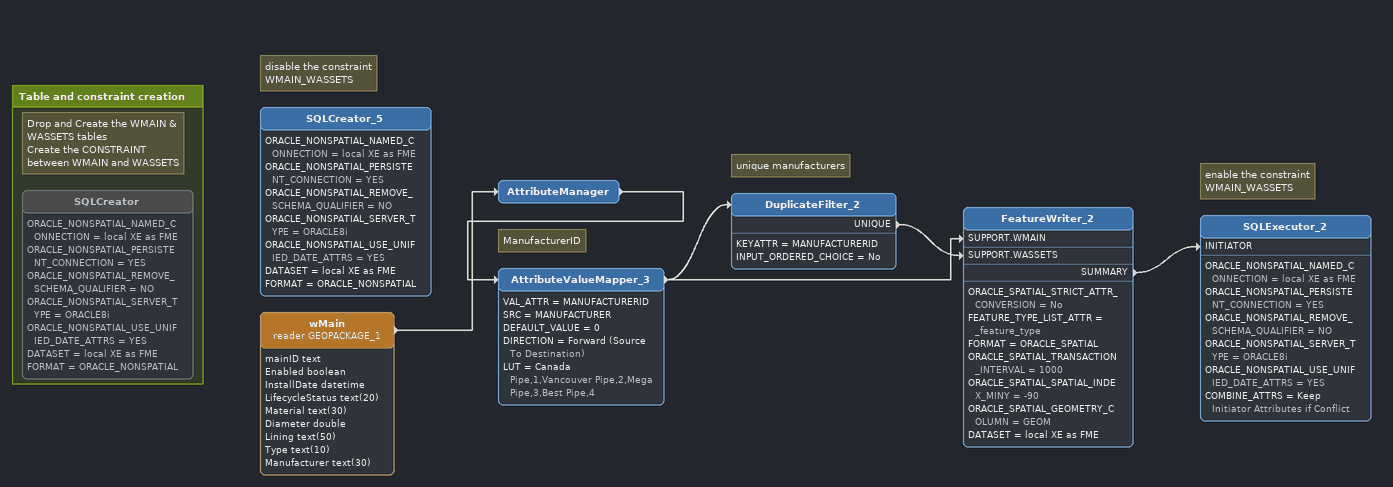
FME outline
Note: disable the constraint WMAIN_WASSETS
SQLCreator_5
    ORACLE_NONSPATIAL_NAMED_CONNECTION = local XE as FME
    ORACLE_NONSPATIAL_PERSISTENT_CONNECTION = YES
    ORACLE_NONSPATIAL_REMOVE_SCHEMA_QUALIFIER = NO
    ORACLE_NONSPATIAL_SERVER_TYPE = ORACLE8i
    ORACLE_NONSPATIAL_USE_UNIFIED_DATE_ATTRS = YES
    DATASET = local XE as FME
    FORMAT = ORACLE_NONSPATIAL
wMain (reader GEOPACKAGE_1)
    attributes: mainID text, Enabled boolean, InstallDate datetime, LifecycleStatus text(20), Material text(30), Diameter double, Lining text(50), Type text(10), Manufacturer text(30)
    -> AttributeManager
AttributeManager
    -> AttributeValueMapper_3
Note: ManufacturerID
AttributeValueMapper_3
    VAL_ATTR = MANUFACTURERID
    SRC = MANUFACTURER
    DEFAULT_VALUE = 0
    DIRECTION = Forward (Source To Destination)
    LUT = Canada Pipe,1,Vancouver Pipe,2,Mega Pipe,3,Best Pipe,4
    -> FeatureWriter_2 [SUPPORT.WMAIN]
    -> DuplicateFilter_2
Note: unique manufacturers
DuplicateFilter_2
    KEYATTR = MANUFACTURERID
    INPUT_ORDERED_CHOICE = No
    UNIQUE -> FeatureWriter_2 [SUPPORT.WASSETS]
FeatureWriter_2
    ORACLE_SPATIAL_STRICT_ATTR_CONVERSION = No
    FEATURE_TYPE_LIST_ATTR = _feature_type
    FORMAT = ORACLE_SPATIAL
    ORACLE_SPATIAL_TRANSACTION_INTERVAL = 1000
    ORACLE_SPATIAL_SPATIAL_INDEX_MINY = -90
    ORACLE_SPATIAL_GEOMETRY_COLUMN = GEOM
    DATASET = local XE as FME
    SUMMARY -> SQLExecutor_2 [INITIATOR]
Note: enable the constraint WMAIN_WASSETS
SQLExecutor_2
    ORACLE_NONSPATIAL_NAMED_CONNECTION = local XE as FME
    ORACLE_NONSPATIAL_PERSISTENT_CONNECTION = YES
    ORACLE_NONSPATIAL_REMOVE_SCHEMA_QUALIFIER = NO
    ORACLE_NONSPATIAL_SERVER_TYPE = ORACLE8i
    ORACLE_NONSPATIAL_USE_UNIFIED_DATE_ATTRS = YES
    COMBINE_ATTRS = Keep Initiator Attributes if Conflict

Bookmark: Table and constraint creation
Note: Drop and Create the WMAIN & WASSETS tables / Create the CONSTRAINT between WMAIN and WASSETS
SQLCreator [off]
    ORACLE_NONSPATIAL_NAMED_CONNECTION = local XE as FME
    ORACLE_NONSPATIAL_PERSISTENT_CONNECTION = YES
    ORACLE_NONSPATIAL_REMOVE_SCHEMA_QUALIFIER = NO
    ORACLE_NONSPATIAL_SERVER_TYPE = ORACLE8i
    ORACLE_NONSPATIAL_USE_UNIFIED_DATE_ATTRS = YES
    DATASET = local XE as FME
    FORMAT = ORACLE_NONSPATIAL
